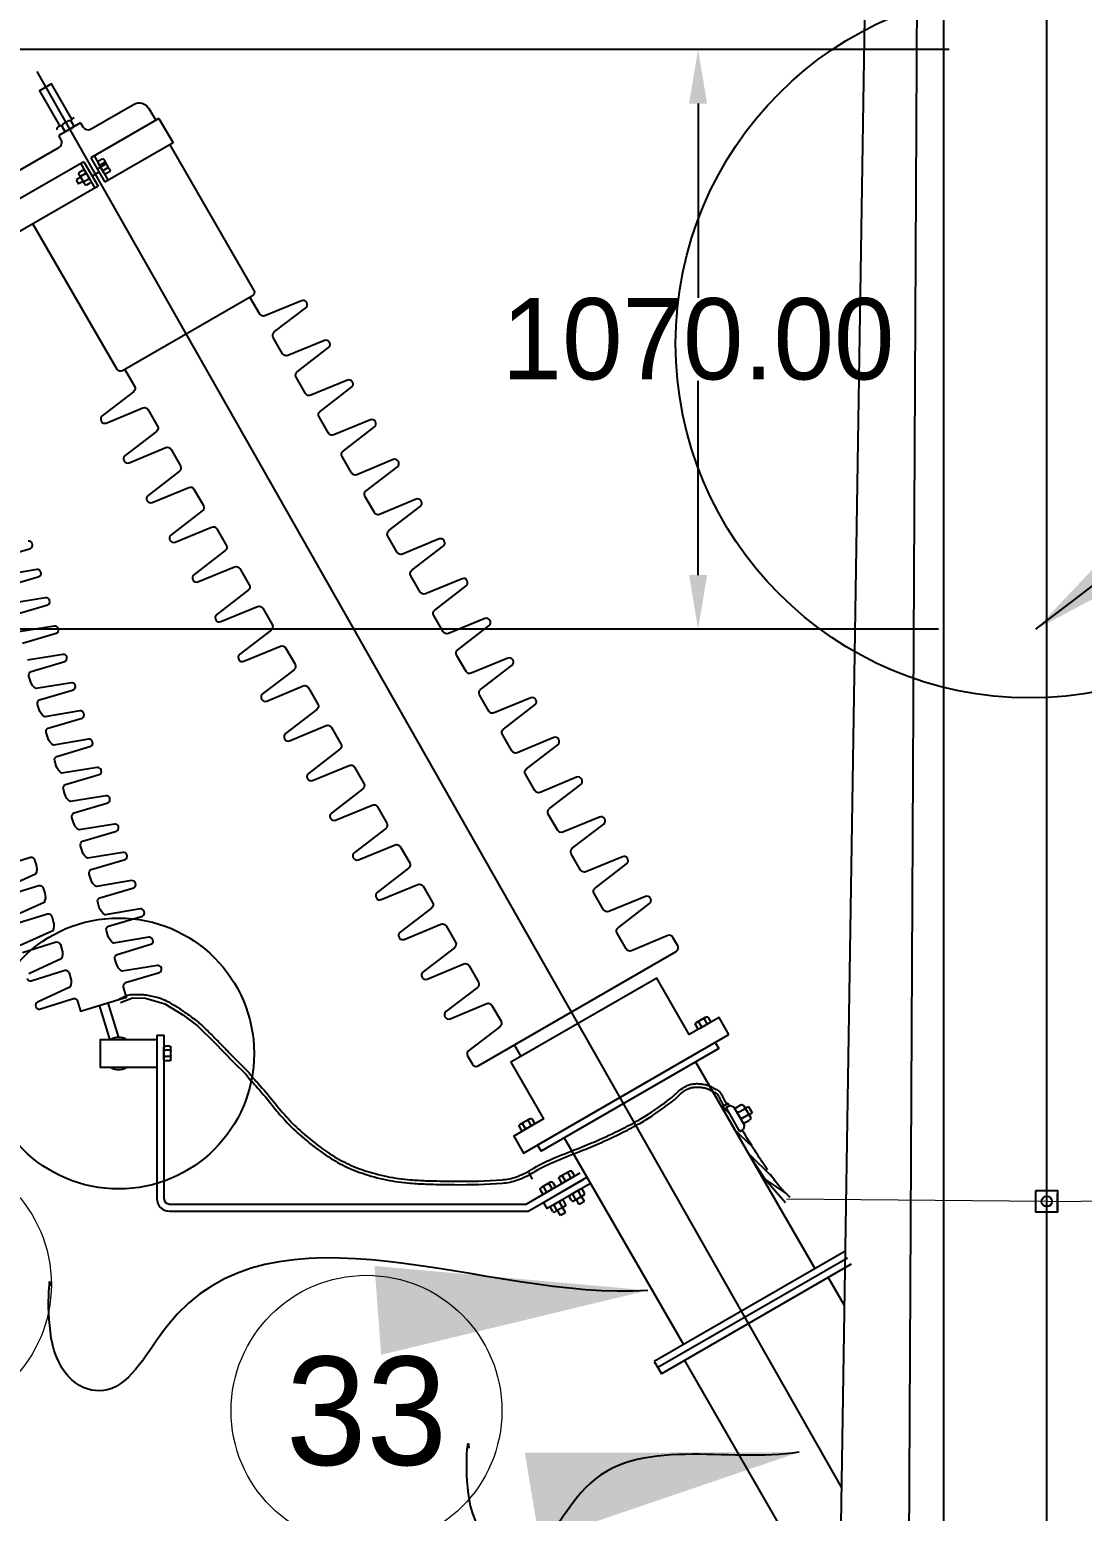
# Model space of a CAD drawing. Header units: centimetres. Extents: x -3 to 132800, y -60 to 85992.
# Drawn here: x 13433 to 15376, y 65729 to 68464 of the extents above; entities that cross this region are included whole.
import ezdxf
from ezdxf.enums import TextEntityAlignment as Align

# ---------------------------------------------------------------- set-up
doc = ezdxf.new("R2010")
doc.units = ezdxf.units.CM
doc.header["$LTSCALE"] = 10
doc.header["$MEASUREMENT"] = 0
doc.layers.get('0').update_dxf_attribs({"linetype": 'CONTINUOUS'})
doc.layers.get('DEFPOINTS').update_dxf_attribs({"color": 2, "linetype": 'CONTINUOUS'})
for name, color, linetype in [('ACERO1', 144, 'CONTINUOUS'), ('ACOTACIONES', 7, 'CONTINUOUS'), ('DIM', 252, 'CONTINUOUS'), ('TEXTOS', 7, 'CONTINUOUS')]:
    doc.layers.add(name, color=color, linetype=linetype)
doc.styles.get("Standard").update_dxf_attribs({"font": ''})
doc.styles.get('Standard').set_extended_font_data('Zurich Ex BT')
doc.dimstyles.get("Standard").update_dxf_attribs({"dimtxt": 500, "dimasz": 500, "dimexe": 3, "dimexo": 200, "dimgap": 0.09, "dimtad": 0, "dimtih": 1, "dimtoh": 1, "dimzin": 0, "dimdsep": 46, "dimtxsty": 'Standard', "dimcen": 0.09, "dimclrd": 256, "dimclre": 256, "dimclrt": 256, "dimadec": 0, "dimazin": 0, "dimtfac": 1, "dimtofl": 0, "dimtmove": 0, "dimatfit": 3, "dimfxl": 0, "dimtolj": 1, "dimtzin": 0, "dimlwd": -1, "dimarcsym": 0})

# ---------------------------------------------------------------- blocks, each defined once
blk = doc.blocks.new('*D11')
at = {"layer": 'DEFPOINTS', "color": 0}
for p in [(15510.60530577769, 77156.9294623375), (16734.36328048983, 68733.25639514164), (17175.50166197948, 68386.53690514514), (15461.62761454483, 65283.4001225603), (16060.60530577769, 42236.9294623375)]:
    blk.add_point(p, dxfattribs=at)
at = {"layer": 'DIM', "lineweight": -2}
blk.add_line((17272.19491333971, 68561.60950477565), (17243.8533375504, 68510.294306649), dxfattribs=at)
at = {"layer": 'DIM'}
for start, end in [(99.83942017572515, 108.7764900272635), (43.21382578413542, 52.15089563567376)]:
    blk.add_arc((15691.0735824488, 65698.8345144191), 3208.764488747371, start, end, dxfattribs=at)
for points in [[(15134.93586113566, 68943.3673430173), (15150.53626248915, 68777.43240017709), (15640.54089033308, 68907.20107565768)], [(17614.07038885946, 68162.98321508571), (17705.76998698559, 68302.15563146655), (17242.40293877999, 68507.66821765453)]]:
    blk.add_solid(points, dxfattribs=at)
at = {"layer": 'DIM', "insert": (16467.60708654641, 68812.21937036933), "char_height": 500, "attachment_point": 5}
blk.add_mtext('\\A1;30°', dxfattribs=at)
blk = doc.blocks.new('A$C6D2600F1')
for p, q in [((106.19308143341, 244.4156542100691), (96.82803513654653, 228.1949182086682)), ((104.7375784409278, 223.6283412527155), (96.82803513654653, 228.1949182086682)), ((174.101764363375, 242.8612663940503), (100.7030104034475, 115.7308953232114)), ((117.6754906492133, 246.0374625413324), (101.1647125295058, 217.4399559655021)), ((114.1026247377904, 239.8490772541163), (106.19308143341, 244.4156542100691)), ((111.0690825142292, 234.5948279959985), (107.7711206644926, 228.8825905108333)), ((134.5582812328321, 228.0389984702542), (115.9650755276716, 195.8346215133352)), ((127.5327879849547, 180.3221905455503), (163.0044561623272, 241.7609220579834)), ((127.5327879849547, 180.3221905455503), (163.0044561623272, 241.7609220579834)), ((142.9035789766676, 242.4934781668671), (127.9347716938228, 216.5667434242705)), ((137.1611390092694, 232.5472803839184), (138.131147144255, 234.2273837574685)), ((151.8294423020952, 246.5448125048424), (144.3320380605164, 243.7076386088211)), ((163.0044561623272, 241.7609220579834), (154.2114046381048, 246.3516514051607)), ((171.9883576545681, 244.0814423262873), (154.7473887879542, 227.4592618440493)), ((163.0044561623272, 241.7609220579834), (155.1892363075831, 245.8411391524669)), ((158.4089136471321, 251.9215379794259), (174.101764363375, 242.8612663940503)), ((117.8023103989372, 187.6080912127254), (115.9650755276716, 195.8346215133352)), ((122.590377159534, 207.3099805551892), (121.6203690245475, 205.6298771816382)), ((131.52473900927, 222.7847492121364), (128.2267771595343, 217.0725117269712)), ((131.52473900927, 222.7847492121364), (128.2267771595343, 217.0725117269712)), ((143.6346829422873, 187.2215164823783), (96.27148008700169, 142.4963518997301)), ((127.5327879849547, 180.3221905455503), (119.1605739862898, 185.6418318687247)), ((121.2320821738522, 184.3256112659537), (127.5327879849547, 180.3221905455503)), ((103.8674881506931, 123.4335130100199), (46.93160430434364, 66.49762916366944)), ((100.7030104034475, 115.7308953232114), (65.1460560835485, 61.24974402155203)), ((61.8060104984288, 57.42362495875568), (9.414156239421573, 22.24248224798066)), ((65.1460560835485, 61.24974402155203), (11.6775357649949, 3.670169462566264e-06))]:
    blk.add_line(p, q)
for centre, radius, start, end in [((112.6523862503836, 226.0643905108327), 5.6364, 149.9999999999997, 239.9999999999998), ((115.9503481001193, 231.7766279959978), 5.6364, 59.99999999999996, 149.9999999999998), ((121.5867481001187, 241.5391591677799), 5.6364, 150, 240.0000000000001), ((122.5567562351043, 243.2192625413318), 5.6364, 59.99999999999968, 149.9999999999999), ((132.2798734233784, 235.3654803839181), 5.6364, 240, 329.9999999999996), ((133.2498815583658, 237.0455837574682), 5.6364, 329.9999999999999, 59.99999999999993), ((145.3192893577316, 241.0987671280736), 2.789422077583306, 110.7276862473639, 149.9999999999859), ((152.8166935993113, 243.935941024095), 2.789422077584391, 59.99999999999996, 110.7276862473762), ((-1802.071561288651, 1286.137541354616), 2216.54831534117, 332.0090751342652, 332.1869229739183), ((106.0459781153968, 214.6217559655015), 5.6364, 149.9999999999999, 240), ((107.0159862503833, 216.3018593390516), 5.6364, 59.99999999999945, 150), ((116.7391034386565, 208.4480771816379), 5.6364, 240, 329.9999999999999), ((123.3455115736433, 219.8907117269691), 5.6364, 239.9999999999998, 330.0000000000007), ((117.709111573643, 210.1281805551898), 5.6364, 329.9999999999999, 59.99999999999996), ((-914.1550025095266, 773.4986771249041), 1191.270586882748, 327.05120470189, 329.9999999999951), ((-1802.071561486085, 1286.137541467924), 2216.548315568822, 329.9999999999978, 330.1926976526802), ((120.5552850250815, 188.0575422497905), 2.789422077584391, 189.2723137526237, 240), ((-13416.09731989112, 8876.479351945556), 16089.4871755773, 326.8696490514493, 327.0512047018784), ((-146.14678822725, 187.035457264069), 226.6184724553926, 310.1583544481041, 318.880369387199), ((-222.8004317275081, 253.9509555416616), 328.3704501836081, 318.8803693872003, 326.2085419456835)]:
    blk.add_arc(centre, radius, start, end)
at = {"layer": 'ACOTACIONES'}
for p, q in [((129.4616734233787, 230.484214798028), (118.7685481001181, 236.6578935818907)), ((136.0680815583655, 241.9268493433592), (125.374956235104, 248.1005281272228)), ((113.9209034386577, 203.5668115957487), (103.2277781153971, 209.7404903796105)), ((120.5273115736436, 215.0094461410808), (109.8341862503821, 221.1831249249426))]:
    blk.add_line(p, q, dxfattribs=at)
blk = doc.blocks.new('CABEZA')
for p, q in [((-13.11034425570301, 9.631827519107901), (-13.11034425570324, 2.5)), ((-10.61034425570301, 12.1318275191079), (-8.139253060748388, 12.1318275191079)), ((-10.61034425570301, 0), (-8.139253060748388, 0)), ((-8.139253060748388, 12.13182751910836), (8.139253060747933, 12.13182751910745)), ((-8.139253060748388, -4.547473508864641e-13), (8.139253060747933, 4.547473508864641e-13)), ((-5.639253060748388, 9.631827519107901), (-5.639253060748388, 2.499999999999545)), ((5.63925306074816, 9.631827519107901), (5.639253060747933, 2.500000000000455)), ((8.139253060747933, 12.13182751910745), (10.61034425570301, 12.13182751910745)), ((8.139253060747933, 4.547473508864641e-13), (10.61034425570301, 4.547473508864641e-13)), ((13.11034425570301, 9.631827519107446), (13.11034425570324, 2.500000000000455))]:
    blk.add_line(p, q)
for centre, start, end in [((-10.61034425570301, 9.631827519107901), 90, 180), ((-10.61034425570301, 2.5), 180, 270), ((-8.139253060748388, 9.631827519107901), 1.323110747488823e-12, 90), ((-8.139253060748388, 2.5), 270, 359.9999999999987), ((-3.139253060748388, 9.631827519108356), 90, 180), ((-3.139253060748388, 2.499999999999545), 180, 270), ((3.13925306074816, 9.631827519107901), 1.323110747488823e-12, 90), ((3.13925306074816, 2.5), 270, 359.9999999999987), ((8.139253060747933, 9.631827519107446), 90, 180), ((8.139253060747933, 2.500000000000455), 180, 270), ((10.61034425570301, 9.631827519107446), 0, 90), ((10.61034425570301, 2.500000000000455), 270, 0)]:
    blk.add_arc(centre, 2.5, start, end)
blk = doc.blocks.new('*D23')
at = {"layer": 'DEFPOINTS', "color": 0}
for p in [(15310.60530577769, 77156.9294623375), (14734.40335323966, 72836.11187413451), (13530.26878552233, 72656.9294623375), (15227.30922839646, 69672.12441508948), (15310.6053057777, 42236.9294623375)]:
    blk.add_point(p, dxfattribs=at)
at = {"layer": 'DIM'}
for start, end in [(93.41070085199188, 100.7010636438827), (108.9993868110891, 116.2101228612083)]:
    blk.add_arc((15310.6053057777, 69525.62080450823), 3360.261866608621, start, end, dxfattribs=at)
for points in [[(15109.70190250723, 72913.24932355106), (15111.68587486751, 72846.61218452094), (15310.6053057777, 72885.88267111685)], [(13842.10297746292, 72510.92708659162), (13810.8917463449, 72569.83636851342), (13649.76951613852, 72446.74803419846)]]:
    blk.add_solid(points, dxfattribs=at)
at = {"layer": 'DIM', "insert": (14451.65030848624, 72774.24453230623), "char_height": 200, "attachment_point": 5}
blk.add_mtext('\\A1;30°', dxfattribs=at)
blk = doc.blocks.new('*D24')
at = {"layer": 'DEFPOINTS', "color": 0}
for p in [(14666.82535315993, 68426.9294623375), (15310.6053057777, 68426.9294623375), (15310.6053057777, 67356.9294623375)]:
    blk.add_point(p, dxfattribs=at)
at = {"layer": 'DIM', "lineweight": -2}
for p, q in [((15110.6053057777, 68426.9294623375), (14663.82535315993, 68426.9294623375)), ((15110.6053057777, 67356.9294623375), (14663.82535315993, 67356.9294623375))]:
    blk.add_line(p, q, dxfattribs=at)
at = {"layer": 'DIM'}
for p, q in [((14666.82535315993, 68326.9294623375), (14666.82535315993, 67968.29064877819)), ((14666.82535315993, 67456.9294623375), (14666.82535315993, 67815.56827589682))]:
    blk.add_line(p, q, dxfattribs=at)
for points in [[(14650.15868649326, 68326.9294623375), (14683.49201982659, 68326.9294623375), (14666.82535315993, 68426.9294623375)], [(14650.15868649326, 67456.9294623375), (14683.49201982659, 67456.9294623375), (14666.82535315993, 67356.9294623375)]]:
    blk.add_solid(points, dxfattribs=at)
at = {"layer": 'DIM', "insert": (14666.82535315991, 67891.9294623375), "char_height": 150, "attachment_point": 5}
blk.add_mtext('\\A1;1070.00', dxfattribs=at)
blk = doc.blocks.new('*D25')
at = {"layer": 'DEFPOINTS', "color": 0}
for p in [(15330.6053057777, 68426.9294623375), (10739.93641402468, 58626.9294623375), (15330.6053057777, 58626.9294623375)]:
    blk.add_point(p, dxfattribs=at)
at = {"layer": 'DIM', "lineweight": -2}
for p, q in [((15130.6053057777, 68426.9294623375), (10736.93641402469, 68426.9294623375)), ((15130.6053057777, 58626.9294623375), (10736.93641402468, 58626.9294623375))]:
    blk.add_line(p, q, dxfattribs=at)
at = {"layer": 'DIM'}
for p, q in [((10739.93641402469, 68326.9294623375), (10739.93641402469, 63603.29064877818)), ((10739.93641402468, 58726.9294623375), (10739.93641402469, 63450.56827589683))]:
    blk.add_line(p, q, dxfattribs=at)
for points in [[(10723.26974735802, 68326.9294623375), (10756.60308069135, 68326.9294623375), (10739.93641402469, 68426.9294623375)], [(10723.26974735802, 58726.9294623375), (10756.60308069135, 58726.9294623375), (10739.93641402468, 58626.9294623375)]]:
    blk.add_solid(points, dxfattribs=at)
at = {"layer": 'DIM', "insert": (10739.93641402467, 63526.9294623375), "char_height": 150, "attachment_point": 5}
blk.add_mtext('\\A1;9800.00', dxfattribs=at)
blk = doc.blocks.new('*D32')
at = {"layer": 'DEFPOINTS', "color": 0}
for p in [(6996.498368641644, 77156.9294623375), (15310.6053057777, 77156.9294623375), (15310.6053057777, 42236.9294623375)]:
    blk.add_point(p, dxfattribs=at)
at = {"layer": 'DIM', "lineweight": -2}
for p, q in [((15110.6053057777, 77156.9294623375), (6993.498368641644, 77156.9294623375)), ((15110.6053057777, 42236.9294623375), (6993.498368641636, 42236.9294623375))]:
    blk.add_line(p, q, dxfattribs=at)
at = {"layer": 'DIM'}
for p, q in [((6996.498368641644, 77056.9294623375), (6996.498368641641, 59773.29064877818)), ((6996.498368641636, 42336.9294623375), (6996.498368641641, 59620.56827589683))]:
    blk.add_line(p, q, dxfattribs=at)
for points in [[(6979.831701974977, 77056.9294623375), (7013.165035308311, 77056.9294623375), (6996.498368641644, 77156.9294623375)], [(6979.831701974969, 42336.9294623375), (7013.165035308303, 42336.9294623375), (6996.498368641636, 42236.9294623375)]]:
    blk.add_solid(points, dxfattribs=at)
at = {"layer": 'DIM', "insert": (6996.498368641631, 59696.9294623375), "char_height": 150, "attachment_point": 5}
blk.add_mtext('\\A1;34920.00', dxfattribs=at)
blk = doc.blocks.new('*D33')
at = {"layer": 'DEFPOINTS', "color": 0}
for p in [(15310.6053057777, 77156.9294623375), (8269.150719494362, 67356.9294623375), (15310.6053057777, 67356.9294623375)]:
    blk.add_point(p, dxfattribs=at)
at = {"layer": 'DIM', "lineweight": -2}
for p, q in [((15110.6053057777, 77156.9294623375), (8266.150719494364, 77156.9294623375)), ((15110.6053057777, 67356.9294623375), (8266.150719494362, 67356.9294623375))]:
    blk.add_line(p, q, dxfattribs=at)
at = {"layer": 'DIM'}
for p, q in [((8269.150719494364, 77056.9294623375), (8269.150719494364, 72333.29064877819)), ((8269.150719494362, 67456.9294623375), (8269.150719494364, 72180.56827589682))]:
    blk.add_line(p, q, dxfattribs=at)
for points in [[(8252.484052827698, 77056.9294623375), (8285.81738616103, 77056.9294623375), (8269.150719494364, 77156.9294623375)], [(8252.484052827696, 67456.9294623375), (8285.817386161028, 67456.9294623375), (8269.150719494362, 67356.9294623375)]]:
    blk.add_solid(points, dxfattribs=at)
at = {"layer": 'DIM', "insert": (8269.150719494352, 72256.9294623375), "char_height": 150, "attachment_point": 5}
blk.add_mtext('\\A1;9800.00', dxfattribs=at)

msp = doc.modelspace()

# ---------------------------------------------------------------- linework, layer by layer
for p, q in [((13492.96981177713, 68284.25753585457), (13498.23296675704, 68275.14148402539)), ((13561.29840496241, 66662.92834177798), (13580.82032988763, 66598.78880224713)), ((14340.48148331187, 66568.76748680299), (14328.14006343002, 66590.14345308031)), ((14698.27792200709, 66594.43784527968), (14370.31542973518, 66405.0886120803)), ((14698.27792200709, 66594.43784527968), (14704.86623779708, 66583.0265476033)), ((14704.86623779708, 66583.0265476033), (14376.90374551935, 66393.67731440392)), ((14370.31542973518, 66405.0886120803), (14376.90374551935, 66393.67731440392)), ((14354.17984163838, 66353.63244894285), (14360.76815742255, 66342.22115126635)), ((14412.82912642649, 66275.18242338834), (14407.41390040419, 66284.56186998122)), ((14422.21071114718, 66280.59888385421), (14416.79548513069, 66289.97833044732)), ((14447.55035241409, 66295.22873256168), (14442.13512639731, 66304.60817915456)), ((14456.93193714059, 66300.64519302755), (14447.55035241409, 66295.22873256168)), ((14456.93193714059, 66300.64519302755), (14451.51671112382, 66310.02463962066)), ((14422.21071114718, 66280.59888385421), (14412.82912642649, 66275.18242338834)), ((14907.04174521974, 66160.63620557728), (14936.60406903725, 66109.43275873525))]:
    msp.add_line(p, q)
at = {"lineweight": 5}
for p, q in [((15310.65448261606, 66301.04394909505), (14830.06592074392, 66305.47325184463)), ((15310.55612893962, 66301.04394909505), (15791.14469081176, 66305.47325184463))]:
    msp.add_line(p, q, dxfattribs=at)
for points in [[(14723.88595223003, 66609.22264841989), (14705.72917644354, 66640.67110658342), (14650.6889583029, 66608.89362182606), (14590.51221569954, 66713.1227974533), (14321.4140992578, 66557.7589274881), (14381.59084186669, 66453.52975186087), (14326.55062373158, 66421.7522671034), (14344.70739951224, 66390.3038089401)], [(13667.49276581815, 66548.11640567261), (13563.73976132408, 66548.11640567261), (13563.73976132408, 66599.99290791898), (13667.49276581815, 66599.99290791898)], [(14467.98643476459, 66334.0678111948), (14388.01749829128, 66287.89772419549), (14381.42918250128, 66299.30902187187), (14461.39811898041, 66345.47910887118)]]:
    msp.add_lwpolyline(points, close=True)
for points in [[(13667.49276581815, 66607.55375648335), (13667.49276581815, 66306.45078270532, 0.4142135623731139), (13691.04469783587, 66282.89885068544), (14353.00593224512, 66282.8988506852), (14455.75517087547, 66342.22115126635)], [(13667.49276581815, 66607.55375648335), (13680.6693973865, 66607.55375648323), (13680.6693973865, 66306.45078270532, 0.4142135623730994), (13691.04469783587, 66296.075482256), (14349.47526445596, 66296.07548225576), (14449.16685509129, 66353.63244894274)]]:
    msp.add_lwpolyline(points, format="xyb")
for centre, radius, start, end in [((13486.21465680784, 68280.35744531451), 3.320096143772775, 120.0000000001006, 210.0000000000103), ((13597.02476337041, 66574.05465679591), 29.56960628047627, 61.30558647336296, 118.694413526637), ((13597.02476337041, 66574.05465679591), 29.56960628047627, 241.3055864733629, 298.6944135266371)]:
    msp.add_arc(centre, radius, start, end)
at = {"layer": 'ACERO1'}
for p, q in [((15110.6053057777, 77156.9294623375), (14560.6053057777, 42236.9294623375)), ((15110.6053057777, 77156.9294623375), (14560.6053057777, 42236.9294623375)), ((14935.6053057777, 42236.9294623375), (15115.84280577763, 77156.9294623375)), ((15120.6053057777, 42236.9294623375), (15120.6053057777, 77156.9294623375)), ((15310.6053057777, 42236.9294623375), (15310.6053057777, 77156.9294623375)), ((15310.6053057777, 42236.9294623375), (15310.6053057777, 77156.9294623375))]:
    msp.add_line(p, q, dxfattribs=at)
at = {"layer": 'DIM'}
for p, q in [((15330.55612893962, 66281.04394909505), (15330.55612893962, 66315.79427538752)), ((15330.55612893962, 66315.79427538752), (15330.55612893962, 66281.04394909505))]:
    msp.add_line(p, q, dxfattribs=at)
msp.add_lwpolyline([(15290.55612893962, 66321.04394909505), (15330.55612893962, 66321.04394909505), (15330.55612893962, 66281.04394909505), (15290.55612893962, 66281.04394909505)], close=True, dxfattribs=at)
for centre, radius in [((15279.37085093535, 67884.07814161897), 653.9826151209274), ((15310.55612893962, 66301.04394909505), 9.500000000000455)]:
    msp.add_circle(centre, radius, dxfattribs=at)
at = {"layer": 'TEXTOS'}
for p, q in [((13445.70894957591, 68386.53690514514), (14931.31475446525, 65773.60936810634)), ((13488.43447610021, 68285.47277538628), (13484.5546087391, 68283.23273291787)), ((13526.64552858141, 68291.54548424201), (13486.39329815354, 68268.30584816948)), ((13505.00736932108, 68295.04113974712), (13494.18505131047, 68288.79287152992)), ((13509.542704998, 68293.82590021552), (13514.80585997209, 68284.70984838634)), ((13514.63781189244, 68300.60127835917), (13510.75794453105, 68298.36123589099)), ((13671.53213981115, 68299.56408532754), (13545.55860168633, 68226.83322917808)), ((13671.53213981115, 68299.56408532754), (13697.47039093474, 68254.63771652266)), ((13697.47039093474, 68254.63771652266), (13571.49685280992, 68181.90686037308)), ((13545.55860168633, 68226.83322917808), (13571.49685280992, 68181.90686037308)), ((13551.57873510425, 68230.30895482864), (13577.51698622783, 68185.38258602352)), ((13532.97921841656, 68219.5705188636), (13382.15647683957, 68132.49296841187)), ((13526.95908500447, 68216.09479321305), (13552.89733612806, 68171.16842440817)), ((13532.97921841656, 68219.5705188636), (13558.91746954015, 68174.64415005872)), ((13560.7382564667, 68200.54129586146), (13548.15887319693, 68193.27858554687)), ((13572.477338476, 68214.68335647065), (13559.89795521234, 68207.42064615605)), ((13558.91746954015, 68174.64415005872), (13408.09472796316, 68087.56659960699)), ((13526.81690220006, 68191.16678994927), (13518.41691273539, 68186.31705377156)), ((13518.41691273539, 68186.31705377156), (13522.83797116671, 68178.65955594309)), ((13531.23796063138, 68183.5092921208), (13522.83797116671, 68178.65955594309)), ((13577.1795688175, 66667.76203548243), (13596.70149374271, 66603.62249595135)), ((14662.36589290709, 66558.48896204073), (14882.63352144522, 66176.97423814934)), ((14419.40409040935, 66418.21489996636), (14639.67171894748, 66036.70017607509)), ((14936.36545853585, 66207.99638649284), (14585.93978185685, 66005.6780277317)), ((14942.95377432003, 66196.58508881634), (14592.52809764102, 65994.2667300552)), ((14942.95377432003, 66196.58508881634), (14592.52809764102, 65994.2667300552)), ((14949.54209010391, 66185.17379113995), (14599.1164134252, 65982.85543237881)), ((14585.93978185685, 66005.6780277317), (14592.52809764102, 65994.2667300552)), ((14592.52809764102, 65994.2667300552), (14599.1164134252, 65982.85543237881)), ((14641.61675831519, 66007.39301794137), (14927.20595598757, 65512.73801748139))]:
    msp.add_line(p, q, dxfattribs=at)
msp.add_lwpolyline([(13510.82780252223, 68298.40156841952), (13473.29284313933, 68363.41402511821), (13450.82965873834, 68350.44489955656), (13488.36461811513, 68285.43244285787)], dxfattribs=at)
for points in [[(13526.64552858141, 68291.54548424201), (13530.77531192348, 68284.39248966564, 0.414213562373095), (13546.21492412798, 68280.25545804352), (13624.63661558327, 68325.53224271604, -0.4142135623730951), (13652.98246355478, 68317.93699564341), (13665.57558615675, 68296.12506747093)], [(13412.96223394614, 68150.27868057076), (13400.36911134417, 68172.09060874324, -0.4142135623730956), (13407.96435841692, 68200.43645671451), (13486.38604987221, 68245.71324138714, 0.414213562373095), (13490.52308149532, 68261.15285359298), (13486.39329815354, 68268.30584816948)], [(13691.51383728034, 68251.19869866593), (13846.73035306257, 67982.35580715862, -0.414213562373095), (13844.07201658685, 67972.43476036865), (13604.03804763989, 67833.85108378307, -0.414213562373095), (13594.11700085167, 67836.50942025844), (13438.90048506973, 68105.35231176588)], [(13608.57335794642, 67836.46954640803), (13626.57273480943, 67805.29371118148, -0.3760080610921723), (13624.58148789226, 67795.24944498761), (13566.59829919792, 67750.63934530782, 0.3760080610921807), (13564.73723710585, 67741.25175861652), (13565.1246501917, 67740.58073947996, 0.3760080610921645), (13574.18506978907, 67737.49867318127), (13641.81014372834, 67765.40853774418, -0.3760080610921722), (13651.50435686648, 67762.11087505925), (13668.88839769131, 67732.0008331132, -0.3760080610921723), (13666.89715077414, 67721.95656691933), (13608.9139620798, 67677.34646723953, 0.3760080610921807), (13607.05289999326, 67667.95888054823), (13607.44031306776, 67667.28786141168, 0.3760080610921645), (13616.50073267095, 67664.20579511287), (13684.12580660411, 67692.1156596759, -0.3760080610921722), (13693.82001974836, 67688.81799699097), (13711.20406056708, 67658.70795504491, -0.3760080610921723), (13709.21281365603, 67648.66368885104), (13651.22962496139, 67604.05358917125, 0.3760080610921807), (13649.36856287515, 67594.66600247983), (13649.75597595546, 67593.9949833434, 0.3760080610921645), (13658.81639555255, 67590.91291704458), (13726.441469486, 67618.8227816075, -0.3760080610921722), (13736.13568263024, 67615.52511892257), (13753.51972345479, 67585.41507697663, -0.3760080610921723), (13751.52847654373, 67575.37081078276), (13693.54528784328, 67530.76071110285, 0.3760080610921807), (13691.68422575703, 67521.37312441155), (13692.07163883735, 67520.70210527511, 0.3760080610921645), (13701.13205843443, 67517.6200389763), (13768.7571323737, 67545.52990353921, -0.3760080610921722), (13778.45134551184, 67542.23224085428), (13795.83538633667, 67512.12219890834, -0.3760080610921723), (13793.8441394195, 67502.07793271447), (13735.86095072516, 67457.46783303456, 0.3760080610921807), (13733.99988863891, 67448.08024634315), (13734.38730171894, 67447.40922720682, 0.3760080610921645), (13743.44772131631, 67444.32716090778), (13811.07279525558, 67472.23702547081, -0.3760080610921722), (13820.76700839372, 67468.939362786), (13838.15104921856, 67438.82932083982, -0.3760080610921723), (13836.15980230721, 67428.78505464607), (13778.17661361286, 67384.17495496628, 0.3760080610921807), (13776.31555152051, 67374.78736827474), (13776.70296460082, 67374.11634913842, 0.3760080610921645), (13785.76338420402, 67371.0342828395), (13853.38845813135, 67398.9441474024, -0.3760080610921722), (13863.08267128142, 67395.64648471771), (13880.46671210015, 67365.53644277154, -0.3760080610921723), (13878.47546518909, 67355.49217657767), (13820.49227648864, 67310.88207689776, 0.3760080610921807), (13818.63121440239, 67301.49449020646), (13819.01862748271, 67300.82347107014, 0.3760080610921645), (13828.07904707979, 67297.74140477121), (13895.70412101906, 67325.65126933412, -0.3760080610921722), (13905.39833415749, 67322.35360664943), (13922.78237498203, 67292.24356470325, -0.3760080610921723), (13920.79112807097, 67282.19929850938), (13862.80793937634, 67237.58919882948, 0.3760080610921807), (13860.94687728427, 67228.20161213817), (13861.33429036459, 67227.53059300185, 0.3760080610921645), (13870.39470996167, 67224.4485267028), (13938.01978390094, 67252.35839126584, -0.3760080610921722), (13947.7139970449, 67249.06072858091), (13965.09803786973, 67218.95068663485, -0.3760080610921723), (13963.10679095257, 67208.90642044098), (13905.12360225822, 67164.29632076119, 0.3760080610921807), (13903.26254017198, 67154.90873406989), (13903.64995324618, 67154.23771493333, 0.3760080610921645), (13912.71037284937, 67151.15564863452), (13980.33544678282, 67179.06551319755, -0.3760080610921722), (13990.02965992678, 67175.76785051262), (14007.4137007458, 67145.65780856657, -0.3760080610921723), (14005.42245383445, 67135.6135423727), (13947.43926514011, 67091.00344269279, 0.3760080610921807), (13945.57820305357, 67081.6158560016), (13945.96561612807, 67080.94483686505, 0.3760080610921645), (13955.02603573126, 67077.86277056624), (14022.65110966442, 67105.77263512927, -0.3760080610921722), (14032.34532280867, 67102.47497244434), (14049.72936362739, 67072.36493049828, -0.3760080610921723), (14047.73811672215, 67062.32066430441), (13989.7549280217, 67017.7105646245, 0.3760080610921807), (13987.89386592963, 67008.3229779332), (13988.28127901577, 67007.65195879676, 0.3760080610921645), (13997.34169861285, 67004.56989249795), (14064.9667725463, 67032.47975706086, -0.3760080610921722), (14074.66098569055, 67029.18209437594), (14092.04502651509, 66999.07205242988, -0.3760080610921723), (14090.05377959822, 66989.02778623601), (14032.07059090358, 66944.41768655622, 0.3760080610921807), (14030.20952881734, 66935.03009986492), (14030.59694189183, 66934.35908072836, 0.3760080610921645), (14039.65736149473, 66931.27701442967), (14107.282435434, 66959.18687899258, -0.3760080610921722), (14116.97664857214, 66955.88921630765), (14134.36068939698, 66925.77917436148, -0.3760080610921723), (14132.36944247981, 66915.73490816772), (14074.38625379129, 66871.12480848793, 0.3760080610921807), (14072.52519169922, 66861.73722179663), (14072.91260477342, 66861.06620266008, 0.3760080610921645), (14081.97302437662, 66857.98413636115), (14149.59809831007, 66885.89400092418, -0.3760080610921722), (14159.29231145402, 66882.59633823937), (14176.67635227886, 66852.4862962932, -0.3760080610921723), (14174.68510536751, 66842.44203009932), (14116.70191666735, 66797.83193041965, 0.3760080610921807), (14114.84085458081, 66788.44434372812), (14115.22826766113, 66787.77332459179, 0.3760080610921645), (14124.2886872585, 66784.69125829286), (14191.91376119166, 66812.60112285578, -0.3760080610921722), (14201.60797433591, 66809.30346017097), (14218.99201516045, 66779.1934182248, -0.3760080610921723), (14217.0007682494, 66769.14915203092), (14159.01757954894, 66724.53905235125, 0.3760080610921807), (14157.1565174627, 66715.15146565983), (14157.54393054301, 66714.4804465235, 0.3760080610921645), (14166.60435014009, 66711.39838022458), (14234.22942407936, 66739.30824478749, -0.3760080610921722), (14243.92363721779, 66736.01058210268), (14261.30767804234, 66705.90054015651, -0.3760080610921723), (14259.31643112546, 66695.85627396264), (14201.33324243665, 66651.24617428285, 0.3760080610921807), (14199.47218034458, 66641.85858759155), (14199.8595934249, 66641.18756845522, 0.3760080610921645), (14208.92001302198, 66638.10550215618), (14276.54508696125, 66666.0153667192, -0.3760080610921722), (14286.2393001052, 66662.71770403428), (14303.09057930613, 66633.53043227863, -0.3776250492511423), (14301.06437415246, 66623.45942777242), (14243.29632211547, 66579.53344222553, 0.3776250492511427), (14241.2701169618, 66569.46243771932), (14250.14708589688, 66554.08707650563, 0.4142135623730955), (14260.76212873724, 66551.24278434947), (14626.48134645058, 66762.39087314704, 0.414213562373095), (14629.32563860884, 66773.00591598566), (14620.44866967377, 66788.38127719912, 0.377625049251139), (14610.71382135252, 66791.66203431411), (14543.7887759668, 66763.5964264993, -0.3776250492511387), (14534.05392764556, 66766.87718361428), (14517.20264843881, 66796.06445537005, -0.3760080610921703), (14519.19389535016, 66806.10872156393), (14577.17708405032, 66850.71882124372, 0.3760080610921645), (14579.03814613686, 66860.10640793502), (14578.65073305654, 66860.77742707157, 0.3760080610921807), (14569.59031345917, 66863.85949337039), (14501.96523952019, 66835.94962880736, -0.3760080610921703), (14492.27102638176, 66839.24729149228), (14474.88698555722, 66869.35733343834, -0.3760080610921703), (14476.8782324741, 66879.40159963221), (14534.86142116873, 66924.01169931212, 0.3760080610921645), (14536.72248325498, 66933.3992860033), (14536.33507017466, 66934.07030513986, 0.3760080610921807), (14527.27465057758, 66937.15237143867), (14459.64957663831, 66909.24250687564, -0.3760080610921703), (14449.95536349988, 66912.54016956057), (14432.57132267534, 66942.65021150663, -0.3760080610921703), (14434.5625695925, 66952.6944777005), (14492.54575828103, 66997.3045773804, 0.3760080610921645), (14494.40682037309, 67006.6921640717), (14494.01940729278, 67007.36318320814, 0.3760080610921807), (14484.9589876957, 67010.44524950696), (14417.33391376225, 66982.53538494404, -0.3760080610921703), (14407.63970061247, 66985.83304762897), (14390.25565979345, 67015.94308957503, -0.3760080610921703), (14392.2469067048, 67025.9873557689), (14450.23009540496, 67070.59745544869, 0.3760080610921645), (14452.09115749121, 67079.98504213999), (14451.70374441118, 67080.65606127655, 0.3760080610921807), (14442.64332481381, 67083.73812757524), (14375.01825087454, 67055.82826301233, -0.3760080610921703), (14365.32403773058, 67059.12592569726), (14347.93999691157, 67089.23596764331, -0.3760080610921703), (14349.93124382292, 67099.28023383718), (14407.91443251726, 67143.89033351697, 0.3760080610921645), (14409.77549460962, 67153.27792020827), (14409.3880815293, 67153.94893934483, 0.3760080610921807), (14400.32766193193, 67157.03100564376), (14332.70258799295, 67129.12114108061, -0.3760080610921703), (14323.00837485452, 67132.41880376554), (14305.62433402416, 67162.52884571171, -0.3760080610921703), (14307.61558094103, 67172.57311190547), (14365.59876963567, 67217.18321158526, 0.3760080610921645), (14367.45983172773, 67226.57079827679), (14367.07241864742, 67227.24181741312, 0.3760080610921807), (14358.01199904452, 67230.32388371204), (14290.38692511107, 67202.41401914913, -0.3760080610921703), (14280.69271196682, 67205.71168183394), (14263.30867114809, 67235.82172378011, -0.3760080610921703), (14265.29991805915, 67245.86598997399), (14323.28310675378, 67290.47608965366, 0.3760080610921645), (14325.14416884003, 67299.86367634508), (14324.75675576553, 67300.5346954814, 0.3760080610921807), (14315.69633616263, 67303.61676178033), (14248.07126222918, 67275.70689721742, -0.3760080610921703), (14238.37704908523, 67279.00455990223), (14220.99300826621, 67309.1146018484, -0.3760080610921703), (14222.98425517756, 67319.15886804227), (14280.9674438719, 67363.76896772195, 0.3760080610921645), (14282.82850596397, 67373.15655441336), (14282.44109287812, 67373.82757354969, 0.3760080610921807), (14273.38067328657, 67376.90963984873), (14205.7555993473, 67348.9997752857, -0.3760080610921703), (14196.06138620334, 67352.29743797051), (14178.67734537851, 67382.40747991668, -0.3760080610921703), (14180.66859229567, 67392.45174611056), (14238.65178099002, 67437.06184579035, 0.3760080610921645), (14240.51284307655, 67446.44943248176), (14240.12542999624, 67447.12045161809, 0.3760080610921807), (14231.06501039887, 67450.20251791702), (14163.43993645989, 67422.2926533541, -0.3760080610921703), (14153.74572332146, 67425.59031603903), (14136.36168249691, 67455.70035798497, -0.3760080610921703), (14138.35292941379, 67465.74462417884), (14196.33611810843, 67510.35472385875, 0.3760080610921645), (14198.19718019467, 67519.74231055005), (14197.80976712018, 67520.41332968649, 0.3760080610921807), (14188.74934751727, 67523.4953959853), (14121.12427358382, 67495.58553142239, -0.3760080610921703), (14111.43006043958, 67498.88319410731), (14094.04601962085, 67528.99323605325, -0.3760080610921703), (14096.03726652609, 67539.03750224713), (14154.02045522654, 67583.64760192703, 0.3760080610921645), (14155.88151731279, 67593.03518861833), (14155.49410423247, 67593.70620775477, 0.3760080610921807), (14146.43368463539, 67596.7882740537), (14078.80861070194, 67568.87840949067, -0.3760080610921703), (14069.11439755798, 67572.1760721756), (14051.73035673315, 67602.28611412166, -0.3760080610921703), (14053.7216036445, 67612.33038031553), (14111.70479234466, 67656.94047999532, 0.3760080610921645), (14113.5658544309, 67666.32806668662), (14113.17844135088, 67666.99908582318, 0.3760080610921807), (14104.11802175351, 67670.08115212199), (14036.49294781424, 67642.17128755896, -0.3760080610921703), (14026.7987346761, 67645.46895024389), (14009.41469385126, 67675.57899218994, -0.3760080610921703), (14011.40594076843, 67685.62325838381), (14069.38912945695, 67730.23335806372, 0.3760080610921645), (14071.25019154931, 67739.6209447549), (14070.862778469, 67740.29196389146, 0.3760080610921807), (14061.80235887162, 67743.37403019027), (13994.17728493264, 67715.46416562724, -0.3760080610921703), (13984.48307179422, 67718.76182831217), (13967.09903096967, 67748.87187025834, -0.3760080610921703), (13969.09027788073, 67758.9161364521), (14027.07346657536, 67803.526236132, 0.3760080610921645), (14028.93452866743, 67812.91382282342), (14028.54711558711, 67813.58484195975, 0.3760080610921807), (14019.48669598421, 67816.66690825879), (13951.86162205076, 67788.75704369564, -0.3760080610921703), (13942.16740890651, 67792.05470638057), (13924.78336808779, 67822.16474832674, -0.3760080610921703), (13926.77461499885, 67832.2090145205), (13984.7578036993, 67876.81911420029, 0.3760080610921645), (13986.61886578555, 67886.20670089171), (13986.23145270523, 67886.87772002815, 0.3760080610921807), (13977.17103310815, 67889.95978632708), (13909.54595916888, 67862.04992176405, -0.3760080610921703), (13899.85174603074, 67865.34758444886), (13882.46770520591, 67895.45762639503, -0.3760080610921703), (13884.45895211725, 67905.5018925889), (13942.4421408116, 67950.11199226881, 0.3760080610921645), (13944.30320290366, 67959.49957895999), (13943.91578982364, 67960.17059809643, 0.3760080610921807), (13934.85537022627, 67963.25266439536), (13867.23029628699, 67935.34279983233, -0.3760080610921703), (13857.53608314304, 67938.64046251714), (13839.53670628585, 67969.81629774369)], [(13371.66783299892, 67487.73603220294), (13434.25842347218, 67506.2453180662, 0.3760080610922978), (13437.80082462834, 67514.09640500961), (13437.59777357785, 67514.76353189848, 0.3760080610920716), (13430.28204311978, 67519.30976770328)], [(13387.55440078688, 67435.54050608246), (13450.14499125462, 67454.04979194571, 0.3760080610922978), (13453.68739241077, 67461.90087888912), (13453.48434136029, 67462.568005778, 0.3760080610920716), (13446.16861090193, 67467.11424158279), (13381.202021232, 67456.4113321459, -0.2010768075294344)], [(13403.44096856932, 67383.34497996185), (13466.03155903676, 67401.85426582511, 0.3760080610922978), (13469.57396019903, 67409.70535276852), (13469.37090914272, 67410.3724796574, 0.3760080610920716), (13462.05517867854, 67414.91871546219), (13397.08858901443, 67404.21580602542, -0.2010768075294344)], [(13419.32753635757, 67331.14945384137), (13481.9181268192, 67349.65873970462, 0.3760080610922978), (13485.46052797535, 67357.50982664803), (13485.25747692487, 67358.17695353691, 0.3760080610920716), (13477.9417464668, 67362.7231893417), (13412.97515680269, 67352.02027990493, -0.2010768075294344)], [(13427.94346660533, 66712.66405138232, 0.3760080610922364), (13435.25919706922, 66708.11781557718), (13497.54827830138, 66727.61771396441, -0.3760080610921219), (13505.37575798791, 66722.75346033821), (13508.19515694062, 66713.49028823058, -0.2010768075294152), (13507.08246653475, 66696.29301390749), (13447.16938449926, 66668.98673909389, 0.3760080610920715), (13443.62698333729, 66661.13565215048), (13443.83003439359, 66660.4685252616, 0.3760080610922364), (13451.14576485166, 66655.92228945669), (13513.43484608964, 66675.42218784393, -0.3760080610921219), (13521.26232577617, 66670.55793421772), (13526.78207431525, 66652.4227282279), (13611.69589945884, 66678.2676490324), (13606.17615091976, 66696.40285502233, -0.3760080610921219), (13609.96634975757, 66704.80314039519), (13672.55694022531, 66723.31242625845, 0.3760080610922978), (13676.09934138146, 66731.16351320186), (13675.89629033098, 66731.83064009073, 0.3760080610920716), (13668.58055987262, 66736.37687589564), (13603.61397020269, 66725.67396645875, -0.2010768075294344), (13593.10898208421, 66739.33520903518), (13590.2895831315, 66748.59838114282, -0.3760080610921219), (13594.07978197543, 66756.99866651568), (13656.67037244287, 66775.50795237893, 0.3760080610922978), (13660.21277359903, 66783.35903932234), (13660.00972254854, 66784.02616621122, 0.3760080610920716), (13652.69399208466, 66788.57240201613), (13587.72740242026, 66777.86949257924, -0.2010768075294344), (13577.22241430177, 66791.53073515579), (13574.40301534907, 66800.7939072633, -0.3760080610921219), (13578.19321419299, 66809.19419263616), (13640.78380466044, 66827.70347849942, 0.3760080610922978), (13644.32620581659, 66835.55456544283), (13644.12315476029, 66836.2216923317, 0.3760080610920716), (13636.80742430222, 66840.76792813661), (13571.84083463782, 66830.06501869972, -0.2010768075294344), (13561.33584651934, 66843.72626127627), (13558.51644756692, 66852.98943338379, -0.3760080610921219), (13562.30664640474, 66861.38971875676), (13624.897236878, 66879.8990046199, 0.3760080610922978), (13628.43963803416, 66887.75009156331), (13628.23658697785, 66888.41721845219, 0.3760080610920716), (13620.92085651978, 66892.96345425722), (13555.95426685568, 66882.26054482021, -0.2010768075294344), (13545.4492787369, 66895.92178739676), (13542.62987978449, 66905.18495950427, -0.3760080610921219), (13546.4200786223, 66913.58524487725), (13609.01066909557, 66932.0945307405, 0.3760080610922978), (13612.55307025172, 66939.94561768392), (13612.35001919571, 66940.61274457267, 0.3760080610920716), (13605.03428873735, 66945.1589803777), (13540.06769906742, 66934.4560709407, -0.2010768075294344), (13529.56271094894, 66948.11731351724), (13526.74331200205, 66957.38048562488, -0.3760080610921219), (13530.53351083986, 66965.78077099774), (13593.1241013076, 66984.29005686099, 0.3760080610922978), (13596.66650246376, 66992.1411438044), (13596.46345141327, 66992.80827069328, 0.3760080610920716), (13589.14772095491, 66997.35450649819), (13524.18113128498, 66986.65159706141, -0.2010768075294344), (13513.6761431665, 67000.31283963773), (13510.85674421379, 67009.57601174536, -0.3760080610921219), (13514.64694305772, 67017.97629711822), (13577.23753352516, 67036.48558298148, 0.3760080610922978), (13580.77993468132, 67044.33666992489), (13580.57688363083, 67045.00379681376, 0.3760080610920716), (13573.26115316695, 67049.55003261867), (13508.29456349673, 67038.8471231819, -0.2010768075294344), (13497.78957537824, 67052.50836575833), (13494.97017643165, 67061.77153786585, -0.3760080610921219), (13498.76037527528, 67070.1718232387), (13561.35096573691, 67088.68110910196, 0.3760080610922978), (13564.89336689306, 67096.53219604537), (13564.69031584258, 67097.19932293425, 0.3760080610920716), (13557.37458538451, 67101.74555873916), (13492.4079957204, 67091.04264930238, -0.2010768075294344), (13481.90300760163, 67104.70389187882), (13479.08360864921, 67113.96706398633, -0.3760080610921219), (13482.87380748703, 67122.36734935919), (13545.46439796029, 67140.87663522245, 0.3760080610922978), (13549.00679911645, 67148.72772216586), (13548.80374806014, 67149.39484905473, 0.3760080610920716), (13541.48801760207, 67153.94108485976), (13476.52142793214, 67143.23817542287, -0.2010768075294344), (13466.01643981948, 67156.8994179993), (13463.19704086678, 67166.16259010682, -0.3760080610921219), (13466.98723970459, 67174.56287547991), (13529.57783017233, 67193.07216134317, 0.3760080610922978), (13533.1202313343, 67200.92324828634), (13532.917180278, 67201.59037517522, 0.3760080610920716), (13525.60144981964, 67206.13661098025), (13460.63486014971, 67195.43370154336, -0.2010768075294344), (13450.12987203123, 67209.09494411979), (13447.31047308434, 67218.35811622742, -0.3760080610921219), (13451.10067191663, 67226.7584016004), (13513.69126238989, 67245.26768746365, 0.3760080610922978), (13517.23366354605, 67253.11877440706), (13517.03061249556, 67253.78590129594, 0.3760080610920716), (13509.71488203749, 67258.33213710073), (13444.74829236727, 67247.62922766396, -0.2010768075294344), (13434.24330424879, 67261.29047024027), (13431.42390529608, 67270.5536423479, -0.3760080610921219), (13435.21410414001, 67278.95392772088), (13497.80469460745, 67297.46321358414, 0.3760080610922978), (13501.34709576361, 67305.31430052755), (13501.1440447073, 67305.98142741642, 0.3760080610920716), (13493.82831424924, 67310.52766322122), (13428.86172457902, 67299.82475378444, -0.2010768075294344)], [(13371.71292593395, 66916.89992005935), (13434.00200716611, 66936.39981844647, -0.3760080610921219), (13441.82948685846, 66931.53556482027), (13444.64888580534, 66922.27239271275, -0.2010768075294152), (13443.53619539948, 66905.07511838943), (13383.62311335817, 66877.76884357606, 0.3760080610920715)], [(13387.59949371639, 66864.70439393887), (13449.88857495436, 66884.20429232599, -0.3760080610921219), (13457.71605463507, 66879.34003869967), (13460.53545359331, 66870.07686659227, -0.2010768075294152), (13459.42276318162, 66852.87959226895), (13399.50968114031, 66825.57331745558, 0.3760080610920715)], [(13403.48606149882, 66812.50886781838), (13465.7751427368, 66832.00876620538, -0.3760080610921219), (13473.60262242333, 66827.14451257918), (13476.42202136992, 66817.88134047178, -0.2010768075294152), (13475.30933096406, 66800.68406614846), (13415.39624892857, 66773.3777913351, 0.3760080610920715)], [(13419.37262928097, 66760.3133416979), (13481.66171051894, 66779.8132400849, -0.3760080610921219), (13489.48919020547, 66774.9489864587), (13492.30858915818, 66765.68581435106, -0.2010768075294152), (13491.1958987465, 66748.48854002797), (13431.28281671101, 66721.18226521461, 0.3760080610920715)], [(13597.06963540184, 66673.59274302678, -0.04967797592436857), (13611.53420468572, 66680.74170980368, -0.08026531293333643), (13622.55590316823, 66682.97095454774, -0.01876613763182254), (13637.46198933584, 66682.998564517, -0.02897512107831123), (13647.49493132591, 66682.05663147055, -0.03166009665219825), (13670.29522490351, 66677.0813692687, -0.04889554772522725), (13685.02542501619, 66671.26861956912, -0.01945677379933043), (13700.86012448022, 66662.3597770368, -0.01624181073403213), (13718.87090308051, 66650.45990254775, -0.006716077240054848), (13740.34211323987, 66634.81219067679, -0.02353716204530652), (13746.60536465859, 66629.63998922273, -0.00851447769843199), (13759.70623354091, 66617.32787021039, -0.005813279124959803), (13778.25180778612, 66598.87008078115, -0.001294841354379432), (13796.32519430784, 66580.36342857602, 0.00139719842994949), (13813.03286724416, 66563.26223470386, 0.00365528506686005), (13821.84570288647, 66554.42231760708, -0.002187490692863857), (13836.76133967425, 66539.54842918376, -0.02934181125862279), (13839.50772195136, 66536.44074250372, -0.01360052753621433), (13846.05685207598, 66527.78323724573, -0.005024386131134474), (13854.72669016233, 66518.51571362941, -0.01905136265958681), (13883.28520972236, 66484.87990979174, 0.02057694686171117), (13909.82285047195, 66453.81679212277, 0.02817816768073643), (13939.96411148326, 66424.80457089607, 0.02400399729001868), (13978.69302231103, 66394.62420571431, 0.03570483575961038), (14013.23560978415, 66373.79629387693, 0.03720528086818751), (14048.94058389514, 66358.83329507824, 0.02978134086650184), (14092.67831794872, 66347.06132286925, 0.03103202712411581), (14135.71693649411, 66340.93787797469, 0.01135537980420324), (14164.76233049134, 66339.29286660765, 0.006323964825884907), (14216.9837301345, 66338.18467221117, 0.02017539469605964), (14305.13278606913, 66340.98656769433, 0.06681631055187494), (14331.30821996643, 66346.44413664377, 0.05336782152996172), (14359.10953787779, 66359.72395795105, -0.03808958841876236), (14397.42349818099, 66379.48184151608, -0.00815004154559347), (14444.21909890761, 66398.37222565441, 0.01103853565360991), (14478.69029182749, 66412.51962281762, 0.01121059713528021), (14525.32441269037, 66434.13016584537, 0.01596498406303866), (14557.20230599441, 66451.06366278812, 0.01831421558077059), (14580.80708624691, 66465.75914602958, 0.01316080058165947), (14612.29835214717, 66488.2310616623, 0.03316950732284186), (14627.74068333774, 66501.56943153821, -0.04909476289753246), (14638.46909964091, 66510.25624919658, -0.03904957860351669), (14646.91391047801, 66514.91867784852, -0.05339110623117908), (14653.62050091569, 66517.13907253287, -0.02017017351833928), (14658.22478167201, 66517.94224328476, -0.02313622256918692), (14662.28483715922, 66518.29269349166, -0.02606268878745203), (14669.31183162187, 66518.20643573963, -0.02574294109156825), (14676.37882411842, 66517.38395139539, -0.0251086911455818), (14684.32534920384, 66515.62743526963, -0.05230391786713151), (14687.97225396132, 66514.20343048811, -0.004229141409897871), (14690.43520100602, 66512.90476271625, -0.00161668678551548), (14696.83784481063, 66509.43249626864, -0.003298440630793796), (14704.32816891449, 66505.27456057385, -0.01754039016454622), (14705.70332151443, 66504.43441473994, -0.1000831079814963), (14707.22916311073, 66502.91584608749, -0.0276055360826709), (14711.1591136352, 66496.25573587451, -0.001110013573134311), (14712.82128854318, 66493.02896991312, 0.0007583668668678816), (14715.25087211643, 66488.30428074788, 0.002667708959075176), (14716.69046229957, 66485.55133010574, 0.001470824997840862), (14719.34274474899, 66480.5799729307)], [(13600.36741118658, 66668.31282406602), (13622.8009882198, 66676.7506006424), (13646.55515136326, 66675.90279664866), (13682.18633941678, 66665.7285417409), (13715.27238595137, 66645.38018367135), (13742.42003334931, 66625.03174972894), (13773.80939441862, 66594.50913675151), (13808.59223973659, 66558.89947219343), (13832.34640288034, 66535.15967053022), (13841.26891503996, 66523.78319496241, -0.005189306492024742), (13850.13816745586, 66514.30877546057, -0.0190513626582489), (13878.3897579905, 66481.03446810482, 0.02057694686327642), (13905.26007504477, 66449.581942679, 0.02817816768075026), (13935.90645887145, 66420.08351967028, 0.02400399729000145), (13975.10656565731, 66389.53596456045, 0.03570483575990475), (14010.40956306225, 66368.24955345223, 0.03720528086788356), (14046.96779806965, 66352.92897585615, 0.02978134086419613), (14091.42099054572, 66340.96443865028, 0.03103202712659987), (14135.22388863652, 66334.73225365473, 0.01135537980430193), (14164.5515509795, 66333.07125577236, 0.006323964825853711), (14216.93038017094, 66331.95972055102, 0.02017539469606817), (14305.58136007528, 66334.77757013029, 0.06681631055175945), (14333.37830324233, 66340.57322320352, 0.05336782152981669), (14362.37533549994, 66354.42419991105, -0.03808958841883477), (14399.8475445101, 66373.74800608108, -0.008150041545690581), (14446.45497055533, 66392.56242812389, 0.01103853565341855), (14481.18041737105, 66406.81417417874, 0.01121059713479463), (14528.06778474636, 66428.5420732207, 0.01596498406402815), (14560.29666952336, 66445.6620163971, 0.0183142155814889), (14584.28846200184, 66460.59843946666, 0.01316080058128856), (14616.04644058808, 66483.2606791373, 0.03316950732236351), (14632.11314247642, 66497.13835148733, -0.0490947628985449), (14641.89374801104, 66505.05772508889, -0.03904957860247363), (14649.48861329683, 66509.25089390889, -0.05339110623307965), (14654.93668671943, 66511.05462314734, -0.02017017351445636), (14659.04638832185, 66511.77151951006, -0.02313622257425466), (14662.5327765061, 66512.07245270301, -0.02606268878365118), (14668.91128061264, 66511.99415529902, -0.02574294109538922), (14675.34197473445, 66511.24572585813, -0.02510869114604245), (14682.67839618825, 66509.62406828439, -0.05230391786495057), (14685.11541191967, 66508.6724881681, -0.004229141418549426), (14687.48520820123, 66507.42293712356, -0.001616686784276691), (14693.85246438161, 66503.96986200787, -0.003298440630603638), (14701.27097797272, 66499.85178887284, -0.0151626363667954), (14702.14020162746, 66499.32639756367, -0.02697089340748156), (14705.63136034192, 66493.39272820971, -0.00111001345666381), (14707.28087769339, 66490.19053423939, 0.0007583669212847083), (14709.71909722762, 66485.4490511671, 0.002667708922203425), (14711.1894693611, 66482.6372357176, 0.001470825009050937), (14713.85899141269, 66477.63356515566, 0.001470825009050937)]]:
    msp.add_lwpolyline(points, format="xyb", dxfattribs=at)
msp.add_circle((13597.02476337041, 66574.05465679591), 250, dxfattribs=at)
at = {"layer": 'TEXTOS', "lineweight": 5}
for centre in [(13222.76601965668, 66147.72214657335), (14054.65103455017, 65914.67712074866)]:
    msp.add_circle(centre, 250, dxfattribs=at)
at = {"layer": 'TEXTOS'}
for centre, start, end in [((13490.09452417505, 68282.5974877827), 30.00000000001032, 120.0000000001006), ((13495.8450993792, 68285.91758392645), 120.0000000001006, 210.0000000000103), ((13506.66741738981, 68292.16585214376), 30.00000000001032, 120.0000000001006), ((13512.41799260007, 68295.48594828752), 120.0000000001006, 210.0000000000103)]:
    msp.add_arc(centre, 3.320096143772775, start, end, dxfattribs=at)

# ---------------------------------------------------------------- block references
at = {"yscale": 1.037530045025051, "zscale": 1.037530044928992}
for p, xscale, rotation in [((14678.77335516341, 66625.10815590945), -1.037530047687051, 29.99999990770364), ((13680.6693973865, 66574.05465679591), -1.037530044908635, 270), ((14353.506445012, 66437.31521777737), -1.037530047687051, 29.99999990770364), ((14392.17856883666, 66320.73024653456), -1.037530047687051, 29.99999990770364), ((14426.8997948359, 66340.7765557079), -1.037530047687051, 29.99999990770364), ((14440.07642639813, 66317.95396035501), 1.037530047687051, 209.9999999077037), ((14405.35520041083, 66297.90765118167), 1.037530047687051, 209.9999999077037)]:
    msp.add_blockref('CABEZA', p, dxfattribs=dict(at, xscale=xscale, rotation=rotation))
at = {"layer": 'TEXTOS', "yscale": 1.037530045025051, "zscale": 1.037530044928992}
for p, xscale, rotation in [((13564.54786066619, 68207.8457704262), -1.03753004318286, 299.999999830466), ((13539.9282105603, 68193.63160881061), -1.03753004325562, 119.9999998374254)]:
    msp.add_blockref('CABEZA', p, dxfattribs=dict(at, xscale=xscale, rotation=rotation))
at = {"layer": 'TEXTOS', "xscale": -0.7262710311624687, "yscale": 0.7262710314244032, "zscale": 0.7262710314502943}
msp.add_blockref('A$C6D2600F1', (14836.85831641587, 66298.88539865553), dxfattribs=at)

# ---------------------------------------------------------------- texts
at = {"layer": 'TEXTOS'}
msp.add_text('FOV', height=4.428813084042336, rotation=210.0000000009693, dxfattribs=at).set_placement((13511.76285121835, 68284.72935553895), (13499.2449347615, 68277.50213310261), align=Align.ALIGNED)
at = {"layer": 'TEXTOS', "lineweight": 5}
msp.add_text('33', height=200, dxfattribs=at).set_placement((14054.65103455017, 65914.67712074866), align=Align.MIDDLE)

# ---------------------------------------------------------------- dimensions: what is measured, and where the dimension line sits
at = {"layer": 'DIM'}
dim = msp.add_linear_dim(base=(6996.498368641644, 77156.9294623375), p1=(15310.6053057777, 42236.9294623375), p2=(15310.6053057777, 77156.9294623375), angle=90, dimstyle='Standard', override={"dimtxt": 150, "dimasz": 100}, dxfattribs=at)
dim.commit()
dim.dimension.update_dxf_attribs({"geometry": '*D32', "text_midpoint": (6996.498368641631, 59696.9294623375), "dimtype": 160})
for base, p1, p2, picture, middle in [((8269.150719494362, 67356.9294623375), (15310.6053057777, 77156.9294623375), (15310.6053057777, 67356.9294623375), '*D33', (8269.150719494352, 72256.9294623375)), ((10739.93641402468, 58626.9294623375), (15330.6053057777, 68426.9294623375), (15330.6053057777, 58626.9294623375), '*D25', (10739.93641402467, 63526.9294623375)), ((14666.82535315993, 68426.9294623375), (15310.6053057777, 67356.9294623375), (15310.6053057777, 68426.9294623375), '*D24', (14666.82535315991, 67891.9294623375))]:
    dim = msp.add_linear_dim(base=base, p1=p1, p2=p2, angle=90, dimstyle='Standard', override={"dimtxt": 150, "dimasz": 100}, dxfattribs=at)
    dim.commit()
    dim.dimension.update_dxf_attribs({"geometry": picture, "text_midpoint": middle})
dim = msp.add_angular_dim_2l(base=(14734.40335323966, 72836.11187413451), line1=((13530.26878552233, 72656.9294623375), (15227.30922839646, 69672.12441508948)), line2=((15310.6053057777, 42236.9294623375), (15310.6053057777, 77156.9294623375)), dimstyle='Standard', override={"dimtxt": 200, "dimasz": 200}, dxfattribs=at)
dim.commit()
dim.dimension.update_dxf_attribs({"geometry": '*D23', "text_midpoint": (14451.65030848625, 72774.24453230623)})
dim = msp.add_angular_dim_2l(base=(16734.36328048983, 68733.25639514164), line1=((17175.50166197948, 68386.53690514514), (15461.62761454483, 65283.40012256031)), line2=((15510.6053057777, 77156.9294623375), (16060.6053057777, 42236.9294623375)), dimstyle='Standard', dxfattribs=at)
dim.commit()
dim.dimension.update_dxf_attribs({"geometry": '*D11', "text_midpoint": (16467.60708654641, 68812.21937036933)})

# ---------------------------------------------------------------- leaders
at = {"layer": 'DIM', "path_type": 1}
for points in [[(15290.6053057777, 67356.9294623375), (17348.51539523411, 68923.027616936), (17758.21809245169, 69174.10578206506)], [(14574.20192030853, 66136.88483116122), (13686.75620057341, 66071.08004866376), (13575.91424283118, 65953.32485937745), (13474.87586799439, 66038.06821625213), (13471.34413133475, 66144.43478029418), (13471.34413178528, 66144.43476672609)], [(14853.68362072402, 65838.1910048276), (14458.81054758107, 65772.38622233014), (14347.96858983942, 65654.63103304383), (14246.93021500263, 65739.3743899185), (14243.39847834269, 65845.74095396056), (14243.39847879322, 65845.74094039247)]]:
    msp.add_leader(points, dimstyle='Standard', override={"dimgap": 0.09, "dimtad": 0}, dxfattribs=at)

doc.saveas('drawing.dxf')
